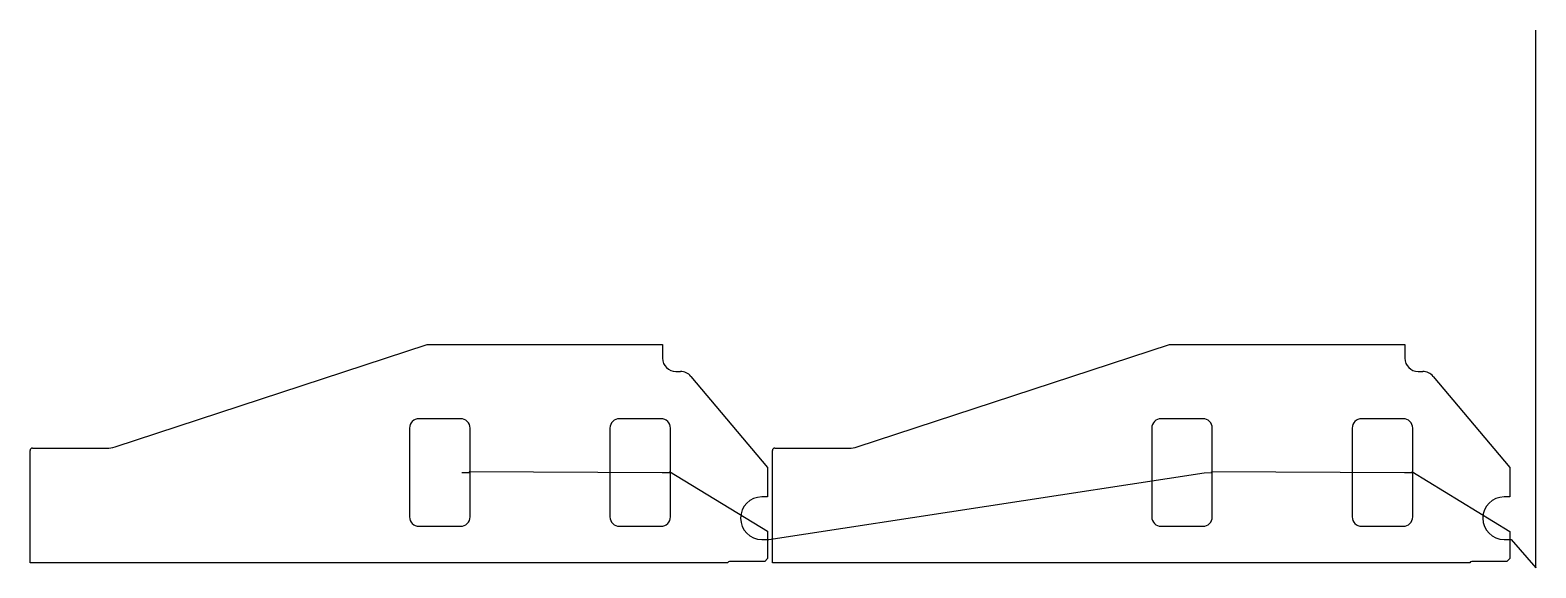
# Model space of a CAD drawing. Header units: metres. Extents: x 19 to 5617, y 0 to 2000.
import ezdxf

# ---------------------------------------------------------------- set-up
doc = ezdxf.new("R2010")
doc.units = ezdxf.units.M

msp = doc.modelspace()

# ---------------------------------------------------------------- linework, layer by layer
at = {"layer": 'TOOL_0'}
for p, q in [((5617.292, 1999), (5617.292, 2000)), ((5617.292, 1), (5617.292, 1999)), ((334.679, 450.428), (1495.441, 830.501)), ((1495.441, 830.501), (2370.5, 830.501)), ((2370.5, 830.501), (2370.5, 779.751)), ((3094.248, 450.428), (4255.01, 830.501)), ((4255.01, 830.501), (5130.069, 830.501)), ((5130.069, 830.501), (5130.069, 779.751)), ((2419.75, 730.501), (2436.876, 730.501)), ((5179.319, 730.501), (5196.445, 730.501)), ((2475.753, 712.372), (2760.5, 373.024)), ((5235.322, 712.372), (5520.069, 373.024)), ((1429.75, 519.751), (1429.75, 189.751)), ((1619.75, 554.751), (1464.75, 554.751)), ((1654.75, 354.751), (1654.75, 519.751)), ((2174.75, 519.751), (2174.75, 189.751)), ((2364.75, 554.751), (2209.75, 554.751)), ((2399.75, 354.751), (2399.75, 519.751)), ((4189.319, 519.751), (4189.319, 189.751)), ((4379.319, 554.751), (4224.319, 554.751)), ((4414.319, 354.751), (4414.319, 519.751)), ((4934.319, 519.751), (4934.319, 189.751)), ((5124.319, 554.751), (4969.319, 554.751)), ((5159.319, 354.751), (5159.319, 519.751)), ((19, 19.001), (19, 436.751)), ((27.75, 445.501), (303.795, 445.501)), ((2778.569, 19.001), (2778.569, 436.751)), ((2787.319, 445.501), (3063.364, 445.501)), ((1623.779, 354.751), (1654.75, 354.751)), ((1654.75, 354.751), (1650.783, 358.649)), ((1650.783, 358.649), (2369.056, 354.751)), ((1654.75, 189.751), (1654.75, 354.751)), ((2369.056, 354.751), (2399.75, 354.751)), ((2399.75, 354.751), (2396.209, 358.736)), ((2396.209, 358.736), (2760.5, 136.693)), ((2399.75, 189.751), (2399.75, 354.751)), ((2760.5, 373.024), (2760.5, 264.001)), ((2765.568, 105.501), (4383.717, 353.616)), ((4383.717, 353.616), (4414.319, 354.751)), ((4414.319, 354.751), (4410.905, 358.243)), ((4410.905, 358.243), (5128.939, 354.751)), ((4414.319, 189.751), (4414.319, 354.751)), ((5128.939, 354.751), (5159.319, 354.751)), ((5159.319, 354.751), (5155.515, 358.579)), ((5155.515, 358.579), (5520.069, 135.759)), ((5159.319, 189.751), (5159.319, 354.751)), ((5520.069, 373.024), (5520.069, 264.001)), ((2760.5, 264.001), (2739.75, 264.001)), ((5520.069, 264.001), (5499.319, 264.001)), ((1464.75, 154.751), (1619.75, 154.751)), ((2209.75, 154.751), (2364.75, 154.751)), ((2760.5, 136.693), (2760.5, 105.501)), ((4224.319, 154.751), (4379.319, 154.751)), ((4969.319, 154.751), (5124.319, 154.751)), ((5520.069, 135.759), (5520.069, 105.501)), ((2739.75, 105.501), (2760.5, 105.501)), ((2760.5, 105.501), (2760.5, 34.44)), ((2760.5, 105.501), (2765.568, 105.501)), ((5499.319, 105.501), (5520.069, 105.501)), ((5520.069, 105.501), (5520.069, 34.44)), ((5520.069, 105.501), (5525.514, 105.501)), ((5525.514, 105.501), (5617.292, 0)), ((2611.534, 19.001), (19, 19.001)), ((2750.061, 24.001), (2619.75, 24.001)), ((2760.5, 34.44), (2750.061, 24.001)), ((5371.103, 19.001), (2778.569, 19.001)), ((5509.63, 24.001), (5379.319, 24.001)), ((5520.069, 34.44), (5509.63, 24.001)), ((5617.292, 0), (5617.292, 1)), ((5617.292, 1), (5617.292, 0)), ((5617.292, 0), (5617.292, 1)), ((5617.292, 0), (5617.292, 0))]:
    msp.add_line(p, q, dxfattribs=at)
for centre, radius, start, end in [((2419.75, 779.751), 49.25, 180, 270), ((2436.876, 679.751), 50.75, 39.999415, 90), ((5179.319, 779.751), 49.25, 180, 270), ((5196.445, 679.751), 50.75, 39.999415, 90), ((1464.75, 519.751), 35, 90, 180), ((1619.75, 519.751), 35, 0, 90), ((2209.75, 519.751), 35, 90, 180), ((2364.75, 519.751), 35, 0, 90), ((4224.319, 519.751), 35, 90, 180), ((4379.319, 519.751), 35, 0, 90), ((4969.319, 519.751), 35, 90, 180), ((5124.319, 519.751), 35, 0, 90), ((303.795, 544.751), 99.25, 270, 288.1299), ((3063.364, 544.751), 99.25, 270, 288.1299), ((27.75, 436.751), 8.75, 90, 180), ((2787.319, 436.751), 8.75, 90, 180), ((2739.75, 184.751), 79.25, 90, 270), ((5499.319, 184.751), 79.25, 90, 270), ((1464.75, 189.751), 35, 180, 270), ((1619.75, 189.751), 35, 270, 0), ((2209.75, 189.751), 35, 180, 270), ((2364.75, 189.751), 35, 270, 0), ((4224.319, 189.751), 35, 180, 270), ((4379.319, 189.751), 35, 270, 0), ((4969.319, 189.751), 35, 180, 270), ((5124.319, 189.751), 35, 270, 0), ((2619.767, 14.723), 9.278, 90.104982, 152.542882), ((5379.336, 14.723), 9.278, 90.104982, 152.542882)]:
    msp.add_arc(centre, radius, start, end, dxfattribs=at)

doc.saveas('drawing.dxf')
